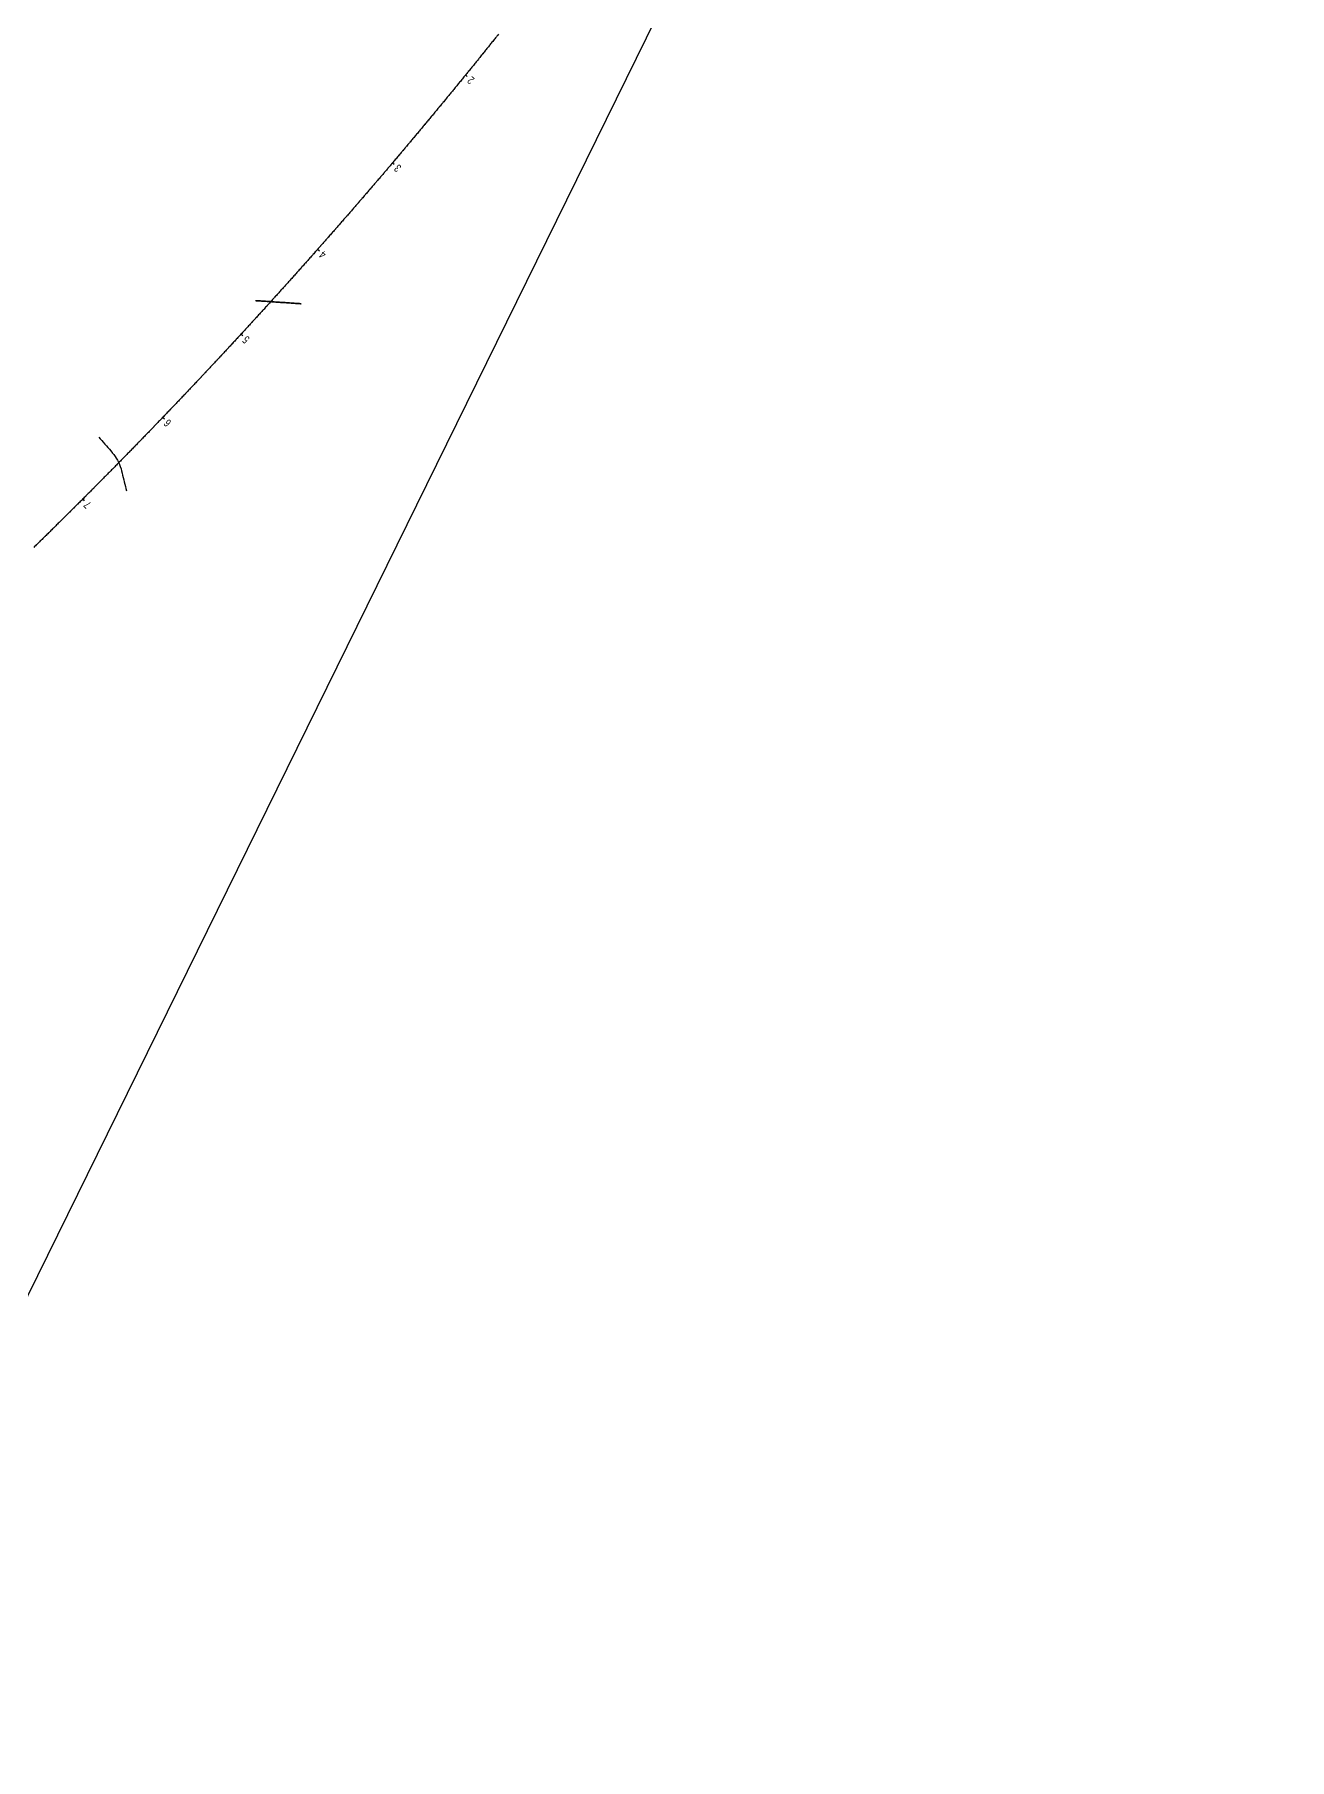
# Model space of a CAD drawing. Header units: millimetres. Extents: x 497834 to 621495, y 3353175 to 3430424.
# Drawn here: x 515960 to 517058, y 3364001 to 3365510 of the extents above; entities that cross this region are included whole.
import ezdxf

# ---------------------------------------------------------------- set-up
doc = ezdxf.new("R2010")
doc.units = ezdxf.units.MM
for name, color, linetype in [('DK改路中线', 7, 'Continuous'), ('dl6', 7, 'Continuous'), ('沪乍杭打线-0.0-200.8段-施工系转设计系成果-2000坐标系-左线_中线_交点', 7, 'Continuous'), ('沪乍杭打线-0.0-200.8段-施工系转设计系成果-2000坐标系-左线_里程', 7, 'Continuous')]:
    doc.layers.add(name, color=color, linetype=linetype)
doc.styles.add('PM_LC', font='slromans.shx', dxfattribs={"width": 0.75, "bigfont": 'hztxt.shx'})

msp = doc.modelspace()

# ---------------------------------------------------------------- linework, layer by layer
at = {"layer": 'DK改路中线', "color": 3, "linetype": 'Continuous', "ltscale": 2, "const_width": 1.4, "flags": 128}
msp.add_lwpolyline([(516153.6, 3365277.3), (516155.6, 3365277.2), (516157.6, 3365277.1), (516159.6, 3365276.9), (516161.6, 3365276.8), (516163.6, 3365276.7), (516167.6, 3365276.4), (516169.6, 3365276.2), (516173.6, 3365276), (516175.6, 3365275.8), (516177.6, 3365275.7), (516179.6, 3365275.6), (516183.5, 3365275.3), (516185.5, 3365275.2), (516187.5, 3365275), (516189.5, 3365274.9), (516191.5, 3365274.8), (516193.5, 3365274.6), (516193.6, 3365274.6)], dxfattribs=at)
at = {"layer": 'DK改路中线', "color": 3, "linetype": 'Continuous', "ltscale": 2, "flags": 128}
msp.add_lwpolyline([(516016.6, 3365157.9), (516017.9, 3365156.4), (516019.2, 3365154.9), (516020.5, 3365153.4), (516021.9, 3365151.9), (516023.2, 3365150.4), (516024.5, 3365148.9), (516025.8, 3365147.4), (516027.1, 3365145.9), (516027.8, 3365145.1, -0.119753), (516028.4, 3365144.3), (516029.7, 3365142.8), (516030.8, 3365141.1), (516031.9, 3365139.5), (516032.9, 3365137.7), (516033.8, 3365135.9), (516034.6, 3365134.1), (516035.3, 3365132.2), (516036, 3365130.3), (516036.5, 3365128.4), (516036.5, 3365128.3), (516037, 3365126.5), (516037.4, 3365124.5), (516037.9, 3365122.6), (516038.4, 3365120.7), (516038.9, 3365118.7), (516039.4, 3365116.8), (516039.8, 3365114.8), (516040.3, 3365112.9), (516040.8, 3365110.9), (516040.8, 3365110.8)], format="xyb", dxfattribs=at)
at = {"layer": 'dl6', "color": 3, "linetype": 'Continuous', "ltscale": 2, "flags": 128}
msp.add_lwpolyline([(516366.1, 3365510.4), (516365.5, 3365509.7), (516364.9, 3365508.9), (516364.8, 3365508.8), (516364.3, 3365508.1), (516363.7, 3365507.3), (516363, 3365506.5), (516362.4, 3365505.8), (516361.8, 3365505), (516361.7, 3365504.8), (516361.2, 3365504.2), (516360.5, 3365503.4), (516359.9, 3365502.6), (516359.3, 3365501.9), (516358.7, 3365501.1), (516358.5, 3365500.9), (516358, 3365500.3), (516357.4, 3365499.5), (516356.8, 3365498.7), (516356.1, 3365498), (516355.5, 3365497.2), (516355.4, 3365497.1), (516354.9, 3365496.4), (516354.3, 3365495.6), (516353.6, 3365494.8), (516353, 3365494.1), (516352.4, 3365493.3), (516352.3, 3365493.2), (516351.8, 3365492.5), (516351.1, 3365491.7), (516350.5, 3365491), (516349.9, 3365490.2), (516349.2, 3365489.4), (516349.1, 3365489.3), (516348.6, 3365488.6), (516348, 3365487.8), (516347.4, 3365487.1), (516346.7, 3365486.3), (516346.1, 3365485.5), (516346, 3365485.4), (516345.5, 3365484.7), (516344.8, 3365484), (516344.2, 3365483.2), (516343.6, 3365482.4), (516343, 3365481.6), (516342.8, 3365481.5), (516342.3, 3365480.8), (516341.7, 3365480.1), (516341.1, 3365479.3), (516340.4, 3365478.5), (516339.8, 3365477.7), (516339.7, 3365477.6), (516339.2, 3365477), (516338.5, 3365476.2), (516337.9, 3365475.4), (516337.3, 3365474.6), (516336.6, 3365473.9), (516336.5, 3365473.7), (516336, 3365473.1), (516335.4, 3365472.3), (516334.8, 3365471.5), (516334.1, 3365470.8), (516333.5, 3365470), (516333.4, 3365469.9), (516332.9, 3365469.2), (516332.2, 3365468.4), (516331.6, 3365467.7), (516331, 3365466.9), (516330.3, 3365466.1), (516330.2, 3365466), (516329.7, 3365465.3), (516329.1, 3365464.6), (516328.4, 3365463.8), (516327.8, 3365463), (516327.2, 3365462.2), (516327, 3365462.1), (516326.5, 3365461.5), (516325.9, 3365460.7), (516325.3, 3365459.9), (516324.6, 3365459.2), (516324, 3365458.4), (516323.9, 3365458.3), (516323.3, 3365457.6), (516322.7, 3365456.8), (516322.1, 3365456.1), (516321.4, 3365455.3), (516320.8, 3365454.5), (516320.7, 3365454.4), (516320.2, 3365453.7), (516319.5, 3365453), (516318.9, 3365452.2), (516318.3, 3365451.4), (516317.6, 3365450.7), (516317.5, 3365450.5), (516317, 3365449.9), (516316.4, 3365449.1), (516315.7, 3365448.3), (516315.1, 3365447.6), (516314.4, 3365446.8), (516314.3, 3365446.7), (516313.8, 3365446), (516313.2, 3365445.3), (516312.5, 3365444.5), (516311.9, 3365443.7), (516311.3, 3365443), (516311.2, 3365442.8), (516310.6, 3365442.2), (516310, 3365441.4), (516309.3, 3365440.6), (516308.7, 3365439.9), (516308.1, 3365439.1), (516308, 3365439), (516307.4, 3365438.3), (516306.8, 3365437.6), (516306.2, 3365436.8), (516305.5, 3365436), (516304.9, 3365435.3), (516304.8, 3365435.1), (516304.2, 3365434.5), (516303.6, 3365433.7), (516303, 3365432.9), (516302.3, 3365432.2), (516301.7, 3365431.4), (516301.6, 3365431.3), (516301, 3365430.6), (516300.4, 3365429.9), (516299.8, 3365429.1), (516299.1, 3365428.3), (516298.5, 3365427.6), (516298.4, 3365427.4), (516297.8, 3365426.8), (516297.2, 3365426), (516296.5, 3365425.3), (516295.9, 3365424.5), (516295.3, 3365423.7), (516295.2, 3365423.6), (516294.6, 3365423), (516294, 3365422.2), (516293.3, 3365421.4), (516292.7, 3365420.7), (516292.1, 3365419.9), (516291.9, 3365419.8), (516291.4, 3365419.1), (516290.8, 3365418.4), (516290.1, 3365417.6), (516289.5, 3365416.8), (516288.8, 3365416.1), (516288.7, 3365415.9), (516288.2, 3365415.3), (516287.6, 3365414.5), (516286.9, 3365413.8), (516286.3, 3365413), (516285.6, 3365412.2), (516285.5, 3365412.1), (516285, 3365411.5), (516284.3, 3365410.7), (516283.7, 3365410), (516283, 3365409.2), (516282.4, 3365408.4), (516282.3, 3365408.3), (516281.8, 3365407.7), (516281.1, 3365406.9), (516280.5, 3365406.1), (516279.8, 3365405.4), (516279.2, 3365404.6), (516279.1, 3365404.5), (516278.5, 3365403.8), (516277.9, 3365403.1), (516277.2, 3365402.3), (516276.6, 3365401.5), (516275.9, 3365400.8), (516275.8, 3365400.7), (516275.3, 3365400), (516274.7, 3365399.3), (516274, 3365398.5), (516273.4, 3365397.7), (516272.7, 3365397), (516272.6, 3365396.8), (516272.1, 3365396.2), (516271.4, 3365395.4), (516270.8, 3365394.7), (516270.1, 3365393.9), (516269.5, 3365393.2), (516269.4, 3365393), (516268.8, 3365392.4), (516268.2, 3365391.6), (516267.5, 3365390.9), (516266.9, 3365390.1), (516266.2, 3365389.4), (516266.1, 3365389.2), (516265.6, 3365388.6), (516264.9, 3365387.8), (516264.3, 3365387.1), (516263.6, 3365386.3), (516263, 3365385.6), (516262.9, 3365385.4), (516262.3, 3365384.8), (516261.7, 3365384), (516261, 3365383.3), (516260.4, 3365382.5), (516259.7, 3365381.8), (516259.6, 3365381.6), (516259.1, 3365381), (516258.4, 3365380.2), (516257.8, 3365379.5), (516257.1, 3365378.7), (516256.5, 3365378), (516256.4, 3365377.8), (516255.8, 3365377.2), (516255.2, 3365376.4), (516254.5, 3365375.7), (516253.9, 3365374.9), (516253.2, 3365374.2), (516253.1, 3365374), (516252.6, 3365373.4), (516251.9, 3365372.6), (516251.3, 3365371.9), (516250.6, 3365371.1), (516250, 3365370.4), (516249.9, 3365370.2), (516249.3, 3365369.6), (516248.7, 3365368.9), (516248, 3365368.1), (516247.4, 3365367.3), (516246.7, 3365366.6), (516246.6, 3365366.5), (516246, 3365365.8), (516245.4, 3365365.1), (516244.7, 3365364.3), (516244.1, 3365363.6), (516243.4, 3365362.8), (516243.3, 3365362.7), (516242.8, 3365362), (516242.1, 3365361.3), (516241.5, 3365360.5), (516240.8, 3365359.8), (516240.2, 3365359), (516240, 3365358.9), (516239.5, 3365358.3), (516238.8, 3365357.5), (516238.2, 3365356.8), (516237.5, 3365356), (516236.9, 3365355.2), (516236.8, 3365355.1), (516236.2, 3365354.5), (516235.6, 3365353.7), (516234.9, 3365353), (516234.3, 3365352.2), (516233.6, 3365351.5), (516233.5, 3365351.3), (516232.9, 3365350.7), (516232.3, 3365350), (516231.6, 3365349.2), (516231, 3365348.5), (516230.3, 3365347.7), (516230.2, 3365347.6), (516229.7, 3365346.9), (516229, 3365346.2), (516228.3, 3365345.4), (516227.7, 3365344.7), (516227, 3365343.9), (516226.9, 3365343.8), (516226.4, 3365343.2), (516225.7, 3365342.4), (516225.1, 3365341.7), (516224.4, 3365340.9), (516223.7, 3365340.2), (516223.6, 3365340), (516223.1, 3365339.4), (516222.4, 3365338.7), (516221.8, 3365337.9), (516221.1, 3365337.2), (516220.4, 3365336.4), (516220.3, 3365336.3), (516219.8, 3365335.7), (516219.1, 3365334.9), (516218.5, 3365334.2), (516217.8, 3365333.4), (516217.1, 3365332.7), (516217, 3365332.5), (516216.5, 3365331.9), (516215.8, 3365331.2), (516215.2, 3365330.4), (516214.5, 3365329.7), (516213.8, 3365328.9), (516213.7, 3365328.8), (516213.2, 3365328.2), (516212.5, 3365327.4), (516211.9, 3365326.7), (516211.2, 3365325.9), (516210.5, 3365325.2), (516210.4, 3365325), (516209.9, 3365324.4), (516209.2, 3365323.7), (516208.5, 3365322.9), (516207.9, 3365322.2), (516207.2, 3365321.4), (516207.1, 3365321.3), (516206.6, 3365320.7), (516205.9, 3365319.9), (516205.2, 3365319.2), (516204.6, 3365318.4), (516203.9, 3365317.7), (516203.8, 3365317.5), (516203.2, 3365316.9), (516202.6, 3365316.2), (516201.9, 3365315.4), (516201.3, 3365314.7), (516200.6, 3365313.9), (516200.5, 3365313.8), (516199.9, 3365313.2), (516199.3, 3365312.4), (516198.6, 3365311.7), (516197.9, 3365310.9), (516197.3, 3365310.2), (516197.2, 3365310.1), (516196.6, 3365309.4), (516195.9, 3365308.7), (516195.3, 3365307.9), (516194.6, 3365307.2), (516193.9, 3365306.5), (516193.8, 3365306.3), (516193.3, 3365305.7), (516192.6, 3365305), (516191.9, 3365304.2), (516191.3, 3365303.5), (516190.6, 3365302.7), (516190.5, 3365302.6), (516189.9, 3365302), (516189.3, 3365301.2), (516188.6, 3365300.5), (516187.9, 3365299.7), (516187.3, 3365299), (516187.2, 3365298.9), (516186.6, 3365298.3), (516185.9, 3365297.5), (516185.3, 3365296.8), (516184.6, 3365296), (516183.9, 3365295.3), (516183.8, 3365295.1), (516183.3, 3365294.5), (516182.6, 3365293.8), (516181.9, 3365293), (516181.3, 3365292.3), (516180.6, 3365291.6), (516180.5, 3365291.4), (516179.9, 3365290.8), (516179.3, 3365290.1), (516178.6, 3365289.3), (516177.9, 3365288.6), (516177.3, 3365287.8), (516177.1, 3365287.7), (516176.6, 3365287.1), (516175.9, 3365286.4), (516175.2, 3365285.6), (516174.6, 3365284.9), (516173.9, 3365284.1), (516173.8, 3365284), (516173.2, 3365283.4), (516172.6, 3365282.6), (516171.9, 3365281.9), (516171.2, 3365281.2), (516170.5, 3365280.4), (516170.4, 3365280.3), (516169.9, 3365279.7), (516169.2, 3365278.9), (516168.5, 3365278.2), (516167.9, 3365277.5), (516167.2, 3365276.7), (516167.1, 3365276.6), (516166.5, 3365276), (516165.8, 3365275.2), (516165.2, 3365274.5), (516164.5, 3365273.7), (516163.8, 3365273), (516163.7, 3365272.9), (516163.2, 3365272.3), (516162.5, 3365271.5), (516161.8, 3365270.8), (516161.1, 3365270), (516160.5, 3365269.3), (516160.4, 3365269.2), (516159.8, 3365268.6), (516159.1, 3365267.8), (516158.4, 3365267.1), (516157.8, 3365266.4), (516157.1, 3365265.6), (516157, 3365265.5), (516156.4, 3365264.9), (516155.8, 3365264.1), (516155.1, 3365263.4), (516154.4, 3365262.7), (516153.7, 3365261.9), (516153.6, 3365261.8), (516153.1, 3365261.2), (516152.4, 3365260.4), (516151.7, 3365259.7), (516151, 3365259), (516150.4, 3365258.2), (516150.2, 3365258.1), (516149.7, 3365257.5), (516149, 3365256.8), (516148.3, 3365256), (516147.6, 3365255.3), (516147, 3365254.5), (516146.9, 3365254.4), (516146.3, 3365253.8), (516145.6, 3365253.1), (516144.9, 3365252.3), (516144.3, 3365251.6), (516143.6, 3365250.9), (516143.5, 3365250.7), (516142.9, 3365250.1), (516142.2, 3365249.4), (516141.6, 3365248.7), (516140.9, 3365247.9), (516140.2, 3365247.2), (516140.1, 3365247.1), (516139.5, 3365246.5), (516138.8, 3365245.7), (516138.2, 3365245), (516137.5, 3365244.2), (516136.8, 3365243.5), (516136.7, 3365243.4), (516136.1, 3365242.8), (516135.5, 3365242), (516134.8, 3365241.3), (516134.1, 3365240.6), (516133.4, 3365239.8), (516133.3, 3365239.7), (516132.7, 3365239.1), (516132.1, 3365238.4), (516131.4, 3365237.6), (516130.7, 3365236.9), (516130, 3365236.2), (516129.9, 3365236), (516129.3, 3365235.4), (516128.7, 3365234.7), (516128, 3365234), (516127.3, 3365233.2), (516126.6, 3365232.5), (516126.5, 3365232.4), (516125.9, 3365231.8), (516125.3, 3365231), (516124.6, 3365230.3), (516123.9, 3365229.6), (516123.2, 3365228.8), (516123.1, 3365228.7), (516122.5, 3365228.1), (516121.8, 3365227.4), (516121.2, 3365226.7), (516120.5, 3365225.9), (516119.8, 3365225.2), (516119.7, 3365225.1), (516119.1, 3365224.5), (516118.4, 3365223.7), (516117.8, 3365223), (516117.1, 3365222.3), (516116.4, 3365221.5), (516116.3, 3365221.4), (516115.7, 3365220.8), (516115, 3365220.1), (516114.3, 3365219.3), (516113.7, 3365218.6), (516113, 3365217.9), (516112.9, 3365217.8), (516112.3, 3365217.2), (516111.6, 3365216.4), (516110.9, 3365215.7), (516110.2, 3365215), (516109.6, 3365214.2), (516109.4, 3365214.1), (516108.9, 3365213.5), (516108.2, 3365212.8), (516107.5, 3365212.1), (516106.8, 3365211.3), (516106.1, 3365210.6), (516106, 3365210.5), (516105.4, 3365209.9), (516104.8, 3365209.1), (516104.1, 3365208.4), (516103.4, 3365207.7), (516102.7, 3365207), (516102.6, 3365206.8), (516102, 3365206.2), (516101.3, 3365205.5), (516100.6, 3365204.8), (516100, 3365204), (516099.3, 3365203.3), (516099.2, 3365203.2), (516098.6, 3365202.6), (516097.9, 3365201.9), (516097.2, 3365201.1), (516096.5, 3365200.4), (516095.8, 3365199.7), (516095.7, 3365199.6), (516095.1, 3365199), (516094.5, 3365198.2), (516093.8, 3365197.5), (516093.1, 3365196.8), (516092.4, 3365196.1), (516092.3, 3365195.9), (516091.7, 3365195.3), (516091, 3365194.6), (516090.3, 3365193.9), (516089.6, 3365193.2), (516089, 3365192.4), (516088.8, 3365192.3), (516088.3, 3365191.7), (516087.6, 3365191), (516086.9, 3365190.3), (516086.2, 3365189.5), (516085.5, 3365188.8), (516085.4, 3365188.7), (516084.8, 3365188.1), (516084.1, 3365187.4), (516083.4, 3365186.6), (516082.7, 3365185.9), (516082.1, 3365185.2), (516081.9, 3365185.1), (516081.4, 3365184.5), (516080.7, 3365183.7), (516080, 3365183), (516079.3, 3365182.3), (516078.6, 3365181.6), (516078.5, 3365181.5), (516077.9, 3365180.9), (516077.2, 3365180.1), (516076.5, 3365179.4), (516075.8, 3365178.7), (516075.1, 3365178), (516075, 3365177.8), (516074.5, 3365177.2), (516073.8, 3365176.5), (516073.1, 3365175.8), (516072.4, 3365175.1), (516071.7, 3365174.4), (516071.6, 3365174.2), (516071, 3365173.6), (516070.3, 3365172.9), (516069.6, 3365172.2), (516068.9, 3365171.5), (516068.2, 3365170.7), (516068.1, 3365170.6), (516067.5, 3365170), (516066.8, 3365169.3), (516066.1, 3365168.6), (516065.4, 3365167.9), (516064.7, 3365167.1), (516064.6, 3365167), (516064.1, 3365166.4), (516063.4, 3365165.7), (516062.7, 3365165), (516062, 3365164.3), (516061.3, 3365163.5), (516061.2, 3365163.4), (516060.6, 3365162.8), (516059.9, 3365162.1), (516059.2, 3365161.4), (516058.5, 3365160.7), (516057.8, 3365160), (516057.7, 3365159.8), (516057.1, 3365159.2), (516056.4, 3365158.5), (516055.7, 3365157.8), (516055, 3365157.1), (516054.3, 3365156.4), (516054.2, 3365156.2), (516053.6, 3365155.6), (516052.9, 3365154.9), (516052.2, 3365154.2), (516051.5, 3365153.5), (516050.8, 3365152.8), (516050.7, 3365152.7), (516050.1, 3365152.1), (516049.4, 3365151.3), (516048.7, 3365150.6), (516048, 3365149.9), (516047.4, 3365149.2), (516047.2, 3365149.1), (516046.7, 3365148.5), (516046, 3365147.8), (516045.3, 3365147), (516044.6, 3365146.3), (516043.9, 3365145.6), (516043.7, 3365145.5), (516043.2, 3365144.9), (516042.5, 3365144.2), (516041.8, 3365143.5), (516041.1, 3365142.8), (516040.4, 3365142), (516040.2, 3365141.9), (516039.7, 3365141.3), (516039, 3365140.6), (516038.3, 3365139.9), (516037.6, 3365139.2), (516036.9, 3365138.5), (516036.8, 3365138.3), (516036.2, 3365137.8), (516035.5, 3365137), (516034.8, 3365136.3), (516034.1, 3365135.6), (516033.4, 3365134.9), (516033.2, 3365134.8), (516032.7, 3365134.2), (516032, 3365133.5), (516031.3, 3365132.8), (516030.6, 3365132), (516029.9, 3365131.3), (516029.7, 3365131.2), (516029.2, 3365130.6), (516028.5, 3365129.9), (516027.8, 3365129.2), (516027.1, 3365128.5), (516026.4, 3365127.8), (516026.2, 3365127.6), (516025.7, 3365127.1), (516024.9, 3365126.3), (516024.2, 3365125.6), (516023.5, 3365124.9), (516022.8, 3365124.2), (516022.7, 3365124.1), (516022.1, 3365123.5), (516021.4, 3365122.8), (516020.7, 3365122.1), (516020, 3365121.4), (516019.3, 3365120.7), (516019.2, 3365120.5), (516018.6, 3365119.9), (516017.9, 3365119.2), (516017.2, 3365118.5), (516016.5, 3365117.8), (516015.8, 3365117.1), (516015.7, 3365117), (516015.1, 3365116.4), (516014.4, 3365115.7), (516013.7, 3365115), (516013, 3365114.3), (516012.3, 3365113.6), (516012.2, 3365113.4), (516011.6, 3365112.8), (516010.9, 3365112.1), (516010.2, 3365111.4), (516009.5, 3365110.7), (516008.8, 3365110), (516008.6, 3365109.9), (516008.1, 3365109.3), (516007.3, 3365108.6), (516006.6, 3365107.9), (516005.9, 3365107.2), (516005.2, 3365106.5), (516005.1, 3365106.4), (516004.5, 3365105.8), (516003.8, 3365105.1), (516003.1, 3365104.3), (516002.4, 3365103.6), (516001.7, 3365102.9), (516001.6, 3365102.8), (516001, 3365102.2), (516000.3, 3365101.5), (515999.6, 3365100.8), (515998.9, 3365100.1), (515998.2, 3365099.4), (515998, 3365099.3), (515997.4, 3365098.7), (515996.7, 3365098), (515996, 3365097.3), (515995.3, 3365096.6), (515994.6, 3365095.9), (515994.5, 3365095.8), (515993.9, 3365095.2), (515993.2, 3365094.5), (515992.5, 3365093.8), (515991.8, 3365093), (515991.1, 3365092.3), (515990.9, 3365092.2), (515990.4, 3365091.6), (515989.6, 3365090.9), (515988.9, 3365090.2), (515988.2, 3365089.5), (515987.5, 3365088.8), (515987.4, 3365088.7), (515986.8, 3365088.1), (515986.1, 3365087.4), (515985.4, 3365086.7), (515984.7, 3365086), (515984, 3365085.3), (515983.8, 3365085.2), (515983.3, 3365084.6), (515982.5, 3365083.9), (515981.8, 3365083.2), (515981.1, 3365082.5), (515980.4, 3365081.8), (515980.3, 3365081.7), (515979.7, 3365081.1), (515979, 3365080.4), (515978.3, 3365079.7), (515977.6, 3365079), (515976.9, 3365078.3), (515976.7, 3365078.2), (515976.1, 3365077.6), (515975.4, 3365076.9), (515974.7, 3365076.2), (515974, 3365075.5), (515973.3, 3365074.8), (515973.2, 3365074.6), (515972.6, 3365074.1), (515971.9, 3365073.4), (515971.1, 3365072.7), (515970.4, 3365072), (515969.7, 3365071.3), (515969.6, 3365071.1), (515969, 3365070.6), (515968.3, 3365069.9), (515967.6, 3365069.2), (515966.9, 3365068.5), (515966.2, 3365067.8), (515966, 3365067.6), (515965.4, 3365067.1), (515964.7, 3365066.4), (515964, 3365065.7), (515963.3, 3365065), (515962.6, 3365064.3), (515962.5, 3365064.1), (515961.9, 3365063.6), (515961.1, 3365062.9), (515960.4, 3365062.2), (515959.7, 3365061.5)], dxfattribs=at)
at = {"layer": '沪乍杭打线-0.0-200.8段-施工系转设计系成果-2000坐标系-左线_中线_交点', "color": 6, "linetype": 'Continuous', "ltscale": 2}
msp.add_line((517058.1, 3366651.7), (515754.8, 3364001), dxfattribs=at)
at = {"layer": '沪乍杭打线-0.0-200.8段-施工系转设计系成果-2000坐标系-左线_里程', "color": 5, "linetype": 'Continuous', "ltscale": 2}
for p, q in [((516337.4, 3365474.8), (516338.9, 3365473.5)), ((516273.5, 3365397.9), (516275, 3365396.6)), ((516208, 3365322.3), (516209.5, 3365320.9)), ((516141, 3365248), (516142.5, 3365246.7)), ((516072.5, 3365175.2), (516073.9, 3365173.8)), ((516002.5, 3365103.8), (516003.9, 3365102.3))]:
    msp.add_line(p, q, dxfattribs=at)

# ---------------------------------------------------------------- texts
at = {"layer": '沪乍杭打线-0.0-200.8段-施工系转设计系成果-2000坐标系-左线_里程', "color": 2, "style": 'PM_LC', "width": 0.75}
for s, rotation, p in [('2', 140.8544, (516345.7, 3365471.6)), ('3', 139.6851, (516281.7, 3365394.6)), ('4', 138.5158, (516216.1, 3365318.8)), ('5', 137.3465, (516149.1, 3365244.4)), ('6', 136.1772, (516080.5, 3365171.4)), ('7', 135.0079, (516010.4, 3365099.8))]:
    msp.add_text(s, height=7, rotation=rotation, dxfattribs=at).set_placement(p)

doc.saveas('drawing.dxf')
